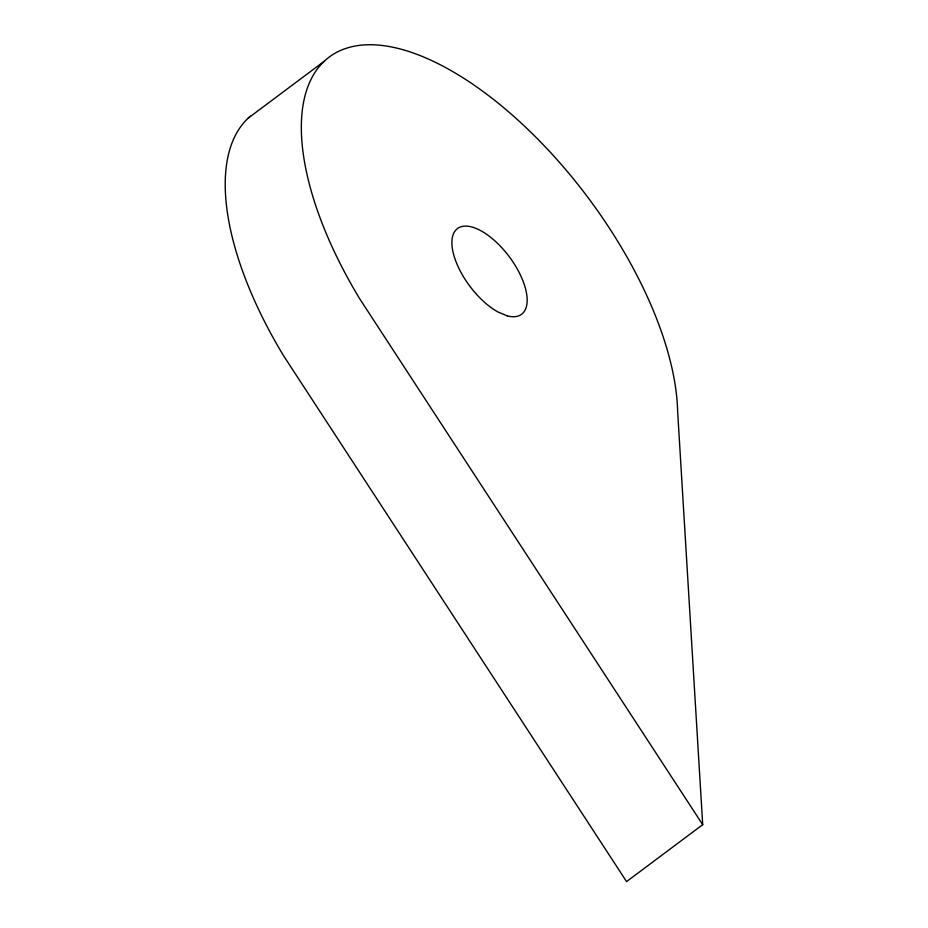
<?xml version="1.0" encoding="UTF-8"?>
<svg xmlns="http://www.w3.org/2000/svg" width="928" height="928" viewBox="0 0 928 928"><rect width="100%" height="100%" fill="white"/><g stroke="black" fill="none" stroke-linecap="round" stroke-linejoin="round"><path stroke-width="1.39" d="M248.263 118.065L324.394 61.144M702.705 824.679L359.681 298.758A267.635 123.088 53.2 0 1 413.412 53.058A267.635 123.088 53.2 0 1 677.626 411.162L702.705 824.679L626.574 881.6L283.55 355.691A267.635 123.088 53.2 0 1 250.34 116.209M507.129 315.822L497.93 311.97A53.522 24.615 53.2 0 1 452.736 235.909A53.522 24.615 53.2 0 1 512.221 260.849A53.522 24.615 53.2 0 1 507.129 315.822"/></g></svg>
